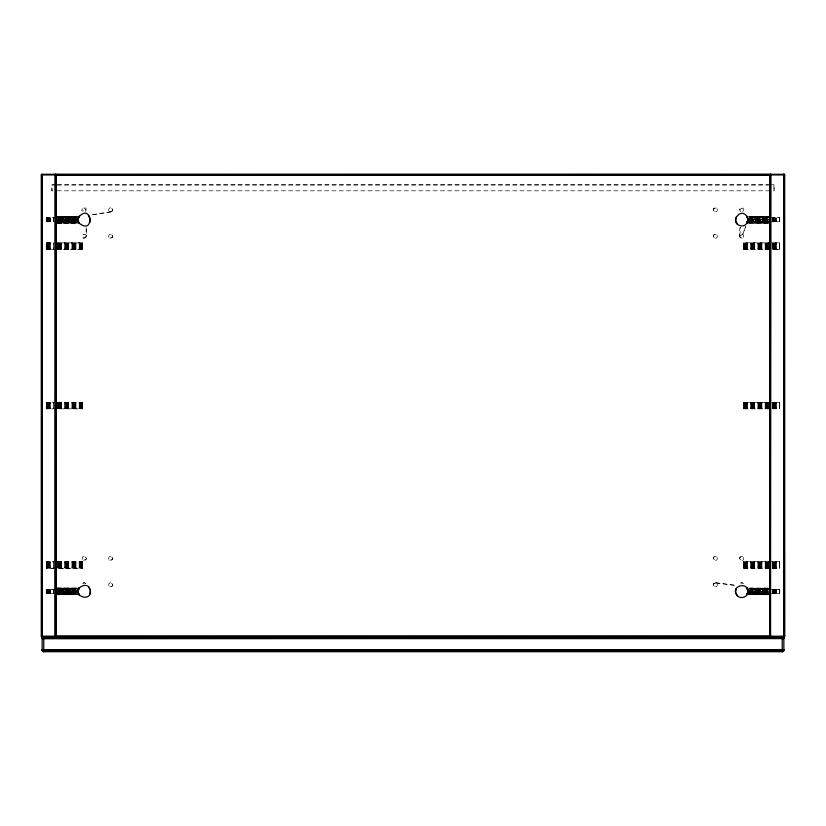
<?xml version="1.0" encoding="UTF-8"?>
<svg xmlns="http://www.w3.org/2000/svg" width="826" height="826" viewBox="0 0 826 826"><rect width="100%" height="100%" fill="white"/><g stroke="black" fill="none" stroke-linecap="round" stroke-linejoin="round"><path stroke-width="0.62" stroke-dasharray="4.13 3.1" d="M740.643 227.098C738.681 228.069 738.63 243.722 743.792 236.556C743.989 231.621 735.636 235.74 742.068 238.28M739.786 235.596L740.654 227.057M739.704 235.916L742.688 234.398L745.888 226.087M742.688 234.398L745.837 226.272M740.623 583.084L741.748 582.743M85.192 211.642C89.766 201.596 74.505 214.12 86.296 210.124L83.932 207.76M742.688 211.642C747.344 207.047 736.152 207.047 740.808 211.642M109.744 211.642C116.652 211.219 109.982 204.724 108.64 209.484C108.443 214.419 116.796 210.3 110.364 207.76M86.214 235.596L85.192 234.398L83.612 234.274L82.414 235.296L82.29 236.876L83.312 238.074L86.296 236.556L86.183 226.892L86.296 235.916M109.744 238.074C116.652 237.651 109.982 231.156 108.64 235.916C108.443 240.851 116.796 236.732 110.364 234.192M716.256 207.966C709.348 208.389 716.018 214.884 717.36 210.124C717.557 205.189 709.204 209.308 715.636 211.848M742.688 207.966L739.704 209.484L742.068 211.848M716.256 234.398C709.348 234.821 716.018 241.316 717.36 236.556C717.557 231.621 709.204 235.74 715.636 238.28M83.312 560.214C90.22 559.791 83.55 553.296 82.208 558.056C82.011 562.991 90.364 558.872 83.932 556.332M109.744 560.214C116.652 559.791 109.982 553.296 108.64 558.056C108.443 562.991 116.796 558.872 110.364 556.332M109.744 586.646C116.652 586.223 109.982 579.728 108.64 584.488C108.443 589.423 116.796 585.304 110.364 582.764M716.256 556.538C709.348 556.961 716.018 563.456 717.36 558.696C717.557 553.761 709.204 557.88 715.636 560.42M742.688 556.538C735.78 556.961 742.45 563.456 743.792 558.696C743.989 553.761 735.636 557.88 742.068 560.42M716.256 582.97C709.348 583.393 716.018 589.888 717.36 585.128C717.557 580.193 709.204 584.312 715.636 586.852M740.974 582.898L742.873 583.084M110.684 211.869L91.087 214.946L111.004 211.848M84.252 582.743L82.817 583.332L83.86 582.784L85.687 583.332M57.407 221.667L75.971 221.853L57.407 222.039L75.796 221.327M750.204 218.105L768.603 217.424M57.407 593.367L75.971 593.553L57.407 593.739L75.796 593.027M750.204 589.805L768.603 589.124M76.921 218.714L57.386 219.169L76.777 219.324M78.078 220.232L57.459 220.232L76.766 219.747M76.787 220.263L57.459 220.707L76.942 220.862L57.386 221.192L78.171 220.872M749.213 219.169L768.541 218.725L747.891 218.942M768.541 219.231L749.234 219.685L769.832 219.716M749.079 220.718L768.614 220.263L749.182 220.48M76.921 590.414L57.386 590.869L76.777 591.024M78.078 591.932L57.459 591.932L76.766 591.447M76.787 591.963L57.459 592.407L76.942 592.562L57.386 592.892L78.171 592.572M749.213 590.869L768.541 590.425L747.891 590.642M768.541 590.931L749.234 591.385L769.832 591.416M749.079 592.418L768.614 591.963L749.182 592.18M78.14 218.684L56.168 218.219M768.603 220.769L750.204 221.182L769.832 221.213M78.14 590.383L56.168 589.919M768.603 592.469L750.204 592.882L769.832 592.913M56.168 221.657L78.243 221.234M747.757 218.198L769.832 217.775M56.168 593.357L78.243 592.934M747.757 589.898L779.744 589.372L772.31 589.578M57.459 219.695L78.067 219.334M57.397 222.029L75.909 221.719L57.397 221.657M747.933 220.098L768.541 219.737M57.459 591.395L78.067 591.034M57.397 593.729L75.909 593.419L57.397 593.357M747.933 591.798L768.541 591.437M79.007 216.412L57.438 216.453L76.384 216.557L57.428 216.763L76.157 217.021L57.417 217.362L75.909 217.713L57.397 217.775L78.511 217.372M57.428 222.844L76.281 222.679L57.428 222.4L76.033 222.091M749.967 217.341L768.593 217.062L749.719 216.804L768.572 216.773L749.843 217.021L768.583 217.362L750.091 217.713L768.603 217.775L747.489 217.372M747.829 218.56L769.832 218.219M746.993 223.02L768.562 223.02L749.616 222.875L768.572 222.669L749.843 222.411L768.583 222.07L747.489 222.06M79.007 588.112L57.438 588.153L76.384 588.257L57.428 588.463L76.157 588.721L57.417 589.062L75.909 589.413L57.397 589.475L78.511 589.072M57.428 594.544L76.281 594.379L57.428 594.101L76.033 593.791M749.967 589.041L768.593 588.762L749.719 588.504L768.572 588.473L749.843 588.721L768.583 589.062L750.091 589.413L768.603 589.475L747.489 589.072M747.829 590.26L769.832 589.919M746.993 594.72L768.562 594.72L749.616 594.575L768.572 594.369L749.843 594.111L768.583 593.77L747.489 593.76M76.033 217.341L57.407 217.062L76.281 216.804L57.428 216.773M76.818 218.952L57.459 219.179L78.078 219.2M78.109 220.49L57.459 220.718L78.14 220.749M79.007 223.02L57.438 223.02L76.384 222.875L57.428 222.669L76.157 222.411L57.417 222.07L78.511 222.06M768.572 222.844L749.719 222.679L768.572 222.4L749.967 222.091M76.033 589.041L57.407 588.762L76.281 588.504L57.428 588.473M76.818 590.652L57.459 590.879L78.078 590.9M78.109 592.19L57.459 592.418L78.14 592.448M79.007 594.72L57.438 594.72L76.384 594.575L57.428 594.369L76.157 594.111L57.417 593.77L78.511 593.76M768.572 594.544L749.719 594.379L768.572 594.101L749.967 593.791M768.593 221.667L750.029 221.853L768.593 222.039L750.204 221.327M768.593 593.367L750.029 593.553L768.593 593.739L750.204 593.027M749.719 216.753L768.572 216.588M749.719 588.453L768.572 588.288M57.386 218.684L78.171 218.56M768.572 216.763L746.993 216.412M57.386 590.383L78.171 590.26M768.572 588.463L746.993 588.112M57.459 220.222L76.777 220.108M747.086 216.577L769.832 216.453M56.168 222.979L78.914 222.855M749.223 219.324L768.541 219.21L749.079 218.714M57.459 591.922L76.777 591.808M747.086 588.277L769.832 588.153M56.168 594.679L78.914 594.555M749.223 591.024L768.541 590.91L749.079 590.414M749.554 216.443L768.562 216.412M57.438 223.02L76.446 222.989M749.554 588.143L768.562 588.112M57.438 594.72L76.446 594.689M56.168 184.776L51.831 184.776L51.831 190.806L55.91 190.806M57.459 184.776L768.541 184.776M769.832 184.776L774.168 184.776L774.168 190.806L772 190.806M55.91 185.024L52.038 185.024L52.038 190.806M57.19 185.024L771.381 185.024M57.19 190.806L771.381 190.806M56.168 216.577L76.384 216.577M749.616 216.577L769.832 216.577M57.417 217.042L76.157 217.052M749.843 217.052L768.583 217.042M56.168 217.651L46.256 217.651L46.256 221.781L56.168 221.76M769.832 217.651L779.744 217.672L772.31 217.754M46.256 217.878L53.69 217.878M46.256 218.043L53.69 218.043M772.31 218.043L779.744 218.043M46.256 218.26L53.69 218.26M772.31 218.26L779.744 218.26M46.256 218.498L53.69 218.498M747.86 218.684L768.614 218.694M772.31 218.498L779.744 218.498M46.256 218.776L53.69 218.776M772.31 218.776L779.744 218.776M46.256 219.076L53.69 219.076M772.31 219.076L779.744 219.076M747.922 219.2L768.541 219.2L749.182 218.952M46.256 219.396L53.69 219.396M772.31 219.396L779.744 219.396M46.256 219.716L53.69 219.716M56.168 219.716L76.766 219.716L57.459 219.231M772.31 219.716L779.744 219.716M46.256 220.036L53.69 220.036M772.31 220.036L779.744 220.036M747.922 220.232L768.541 220.232L749.234 219.747M46.256 220.356L53.69 220.356M772.31 220.356L779.744 220.356M46.256 220.656L53.69 220.656M772.31 220.656L779.744 220.656M46.256 220.934L53.69 220.934M747.86 220.749L768.614 220.738L749.213 220.263M772.31 220.934L779.744 220.934M46.256 221.172L53.69 221.172M772.31 221.172L779.744 221.172M46.256 221.389L53.69 221.389M772.31 221.389L779.744 221.389M46.256 221.678L53.69 221.554M772.31 221.678L779.744 221.678L779.744 217.651M769.832 221.76L779.744 221.76M768.603 221.657L750.091 221.678L768.603 222.029M57.417 222.39L76.157 222.38M749.843 222.38L768.583 222.39M57.428 222.659L76.281 222.659M749.719 222.659L768.572 222.659M56.168 222.855L76.384 222.855M749.616 222.855L769.832 222.855M46.256 249.452L46.256 242.844L56.168 242.844M82.6 242.844L57.428 242.844L82.6 242.885L82.6 249.452L57.428 249.452M779.744 249.452L779.744 242.844L743.4 242.844L743.4 249.452L779.744 249.411L772.31 249.287M46.256 242.885L53.69 242.885M743.4 243.009L779.744 242.885M46.256 243.205L53.69 243.205M57.428 243.205L82.6 243.205M743.4 243.205L768.572 243.205M772.31 243.205L779.744 243.205M46.256 243.474L53.69 243.474M57.428 243.474L82.6 243.474M743.4 243.474L768.572 243.474M772.31 243.474L779.744 243.474M46.256 243.815L53.69 243.815M57.428 243.815L82.6 243.815M743.4 243.815L768.572 243.815M772.31 243.815L779.744 243.815M46.256 244.207L53.69 244.207M57.428 244.207L82.6 244.207M743.4 244.207L768.572 244.207M772.31 244.207L779.744 244.207M46.256 244.651L53.69 244.651M57.428 244.651L82.6 244.651M743.4 244.651L768.572 244.651M772.31 244.651L779.744 244.651M46.256 245.126L53.69 245.126M57.428 245.126L82.6 245.126M743.4 245.126L768.572 245.126M772.31 245.126L779.744 245.126M46.256 245.632L53.69 245.632M57.428 245.632L82.6 245.632M743.4 245.632L768.572 245.632M772.31 245.632L779.744 245.632M46.256 246.148L53.69 246.148M57.428 246.148L82.6 246.148M743.4 246.148L768.572 246.148M772.31 246.148L779.744 246.148M46.256 246.664L53.69 246.664M57.428 246.664L82.6 246.664M743.4 246.664L768.572 246.664M772.31 246.664L779.744 246.664M46.256 247.17L53.69 247.17M57.428 247.17L82.6 247.17M743.4 247.17L768.572 247.17M772.31 247.17L779.744 247.17M46.256 247.645L53.69 247.645M57.428 247.645L82.6 247.645M743.4 247.645L768.572 247.645M772.31 247.645L779.744 247.645M46.256 248.089L53.69 248.089M57.428 248.089L82.6 248.089M743.4 248.089L768.572 248.089M772.31 248.089L779.744 248.089M46.256 248.481L53.69 248.481M57.428 248.481L82.6 248.481M743.4 248.481L768.572 248.481M772.31 248.481L779.744 248.481M46.256 248.822L53.69 248.822M57.428 248.822L82.6 248.822M743.4 248.822L768.572 248.822M772.31 248.822L779.744 248.822M46.256 249.091L53.69 249.091M57.428 249.091L82.6 249.091M743.4 249.091L768.572 249.091M772.31 249.091L779.744 249.091M53.69 249.287L46.256 249.287L56.168 249.452M57.428 249.287L82.6 249.287M743.4 249.287L768.572 249.287M56.168 402.262L46.256 402.303L46.256 408.87L56.168 408.829M57.428 402.303L82.6 402.303L82.6 408.87L57.428 408.829M46.256 402.427L53.69 402.427M57.428 402.427L82.6 402.427M743.4 402.427L768.572 402.427M772.31 402.427L779.744 402.427M46.256 402.623L53.69 402.623M57.428 402.623L82.6 402.623M743.4 402.623L768.572 402.623M772.31 402.623L779.744 402.623M46.256 402.892L53.69 402.892M57.428 402.892L82.6 402.892M743.4 402.892L768.572 402.892M772.31 402.892L779.744 402.892M46.256 403.233L53.69 403.233M57.428 403.233L82.6 403.233M743.4 403.233L768.572 403.233M772.31 403.233L779.744 403.233M46.256 403.625L53.69 403.625M57.428 403.625L82.6 403.625M743.4 403.625L768.572 403.625M772.31 403.625L779.744 403.625M46.256 404.069L53.69 404.069M57.428 404.069L82.6 404.069M743.4 404.069L768.572 404.069M772.31 404.069L779.744 404.069M46.256 404.544L53.69 404.544M57.428 404.544L82.6 404.544M743.4 404.544L768.572 404.544M772.31 404.544L779.744 404.544M46.256 405.05L53.69 405.05M57.428 405.05L82.6 405.05M743.4 405.05L768.572 405.05M772.31 405.05L779.744 405.05M46.256 405.566L53.69 405.566M57.428 405.566L82.6 405.566M743.4 405.566L768.572 405.566M772.31 405.566L779.744 405.566M46.256 406.082L53.69 406.082M57.428 406.082L82.6 406.082M743.4 406.082L768.572 406.082M772.31 406.082L779.744 406.082M46.256 406.588L53.69 406.588M57.428 406.588L82.6 406.588M743.4 406.588L768.572 406.588M772.31 406.588L779.744 406.588M46.256 407.063L53.69 407.063M57.428 407.063L82.6 407.063M743.4 407.063L768.572 407.063M772.31 407.063L779.744 407.063M46.256 407.507L53.69 407.507M57.428 407.507L82.6 407.507M743.4 407.507L768.572 407.507M772.31 407.507L779.744 407.507M46.256 407.899L53.69 407.899M57.428 407.899L82.6 407.899M743.4 407.899L768.572 407.899M772.31 407.899L779.744 407.899M46.256 408.24L53.69 408.24M57.428 408.24L82.6 408.24M743.4 408.24L768.572 408.24M772.31 408.24L779.744 408.24M46.256 408.509L53.69 408.509M57.428 408.509L82.6 408.509M743.4 408.509L768.572 408.509M772.31 408.509L779.744 408.509M46.256 408.705L53.69 408.705M57.428 408.705L82.6 408.705M743.4 408.705L768.572 408.705M772.31 408.705L779.744 408.705M56.168 561.68L46.256 561.721L46.256 568.288L56.168 568.288L46.256 568.247M57.428 561.721L82.6 561.68L82.6 568.288L57.428 568.288L82.6 568.123M46.256 561.845L53.69 561.845M57.428 561.845L82.6 561.845M743.4 561.845L768.572 561.845M772.31 561.845L779.744 561.845M46.256 562.041L53.69 562.041M57.428 562.041L82.6 562.041M743.4 562.041L768.572 562.041M772.31 562.041L779.744 562.041M46.256 562.31L53.69 562.31M57.428 562.31L82.6 562.31M743.4 562.31L768.572 562.31M772.31 562.31L779.744 562.31M46.256 562.651L53.69 562.651M57.428 562.651L82.6 562.651M743.4 562.651L768.572 562.651M772.31 562.651L779.744 562.651M46.256 563.043L53.69 563.043M57.428 563.043L82.6 563.043M743.4 563.043L768.572 563.043M772.31 563.043L779.744 563.043M46.256 563.487L53.69 563.487M57.428 563.487L82.6 563.487M743.4 563.487L768.572 563.487M772.31 563.487L779.744 563.487M46.256 563.962L53.69 563.962M57.428 563.962L82.6 563.962M743.4 563.962L768.572 563.962M772.31 563.962L779.744 563.962M46.256 564.468L53.69 564.468M57.428 564.468L82.6 564.468M743.4 564.468L768.572 564.468M772.31 564.468L779.744 564.468M46.256 564.984L53.69 564.984M57.428 564.984L82.6 564.984M743.4 564.984L768.572 564.984M772.31 564.984L779.744 564.984M46.256 565.5L53.69 565.5M57.428 565.5L82.6 565.5M743.4 565.5L768.572 565.5M772.31 565.5L779.744 565.5M46.256 566.006L53.69 566.006M57.428 566.006L82.6 566.006M743.4 566.006L768.572 566.006M772.31 566.006L779.744 566.006M46.256 566.481L53.69 566.481M57.428 566.481L82.6 566.481M743.4 566.481L768.572 566.481M772.31 566.481L779.744 566.481M46.256 566.925L53.69 566.925M57.428 566.925L82.6 566.925M743.4 566.925L768.572 566.925M772.31 566.925L779.744 566.925M46.256 567.317L53.69 567.317M57.428 567.317L82.6 567.317M743.4 567.317L768.572 567.317M772.31 567.317L779.744 567.317M46.256 567.658L53.69 567.658M57.428 567.658L82.6 567.658M743.4 567.658L768.572 567.658M772.31 567.658L779.744 567.658M46.256 567.927L53.69 567.927M57.428 567.927L82.6 567.927M743.4 567.927L768.572 567.927M772.31 567.927L779.744 567.927M743.4 568.123L768.572 568.247M772.31 568.247L779.744 568.123M56.168 588.277L76.384 588.277M749.616 588.277L769.832 588.277M57.417 588.742L76.157 588.752M749.843 588.752L768.583 588.742M56.168 589.351L46.256 589.372L53.69 589.578M46.256 589.743L53.69 589.743M772.31 589.743L779.744 589.743M46.256 589.96L53.69 589.96M772.31 589.96L779.744 589.96M46.256 590.198L53.69 590.198M747.86 590.383L768.614 590.394M772.31 590.198L779.744 590.198M46.256 590.476L53.69 590.476M772.31 590.476L779.744 590.476M46.256 590.776L53.69 590.776M772.31 590.776L779.744 590.776M747.922 590.9L768.541 590.9L749.182 590.652M46.256 591.096L53.69 591.096M772.31 591.096L779.744 591.096M46.256 591.416L53.69 591.416M56.168 591.416L76.766 591.416L57.459 590.931M772.31 591.416L779.744 591.416M46.256 591.736L53.69 591.736M772.31 591.736L779.744 591.736M747.922 591.932L768.541 591.932L749.234 591.447M46.256 592.056L53.69 592.056M772.31 592.056L779.744 592.056M46.256 592.356L53.69 592.356M772.31 592.356L779.744 592.356M46.256 592.634L53.69 592.634M747.86 592.448L768.614 592.438L749.213 591.963M772.31 592.634L779.744 592.634M46.256 592.872L53.69 592.872M772.31 592.872L779.744 592.872M46.256 593.089L53.69 593.089M772.31 593.089L779.744 593.089M46.256 589.351L46.256 593.481L53.69 593.254M772.31 593.378L779.744 593.378L779.744 589.351M46.256 593.46L56.168 593.46M769.832 593.46L779.744 593.46M768.603 593.357L750.091 593.378L768.603 593.729M57.417 594.09L76.157 594.08M749.843 594.08L768.583 594.09M57.428 594.359L76.281 594.359M749.719 594.359L768.572 594.359M56.168 594.555L76.384 594.555M749.616 594.555L769.832 594.555M57.438 216.412L76.446 216.443M56.168 221.213L75.796 221.234L57.397 220.769M749.554 222.989L768.562 223.02M57.438 588.112L76.446 588.143M56.168 592.913L75.796 592.934L57.397 592.469M749.554 594.689L768.562 594.72M56.168 216.453L78.914 216.577M747.086 222.855L769.832 222.979M56.168 588.153L78.914 588.277M747.086 594.555L769.832 594.679M749.223 220.108L768.541 220.222M749.223 591.808L768.541 591.922M57.428 216.588L76.281 216.753M57.428 588.288L76.281 588.453M747.891 220.49L768.614 221.192L747.829 220.872M78.109 218.942L57.459 218.714L76.787 219.169M76.818 220.48L57.459 220.253L76.921 220.718M747.891 592.19L768.614 592.892L747.829 592.572M78.109 590.642L57.459 590.414L76.787 590.869M76.818 592.18L57.459 591.953L76.921 592.418M747.933 219.334L768.541 219.695M57.459 219.737L78.067 220.098M747.933 591.034L768.541 591.395M57.459 591.437L78.067 591.798M747.757 221.234L769.832 221.657M56.168 217.775L78.243 218.198M747.757 592.934L769.832 593.357M56.168 589.475L78.243 589.898M57.397 217.424L75.796 218.105M57.397 589.124L75.796 589.805M715.956 582.846L735.367 585.386M715.636 582.764L735.316 585.376M742.14 582.784L743.441 583.631M84.644 582.784L85.945 583.631M83.312 238.074C86.09 239.323 87.742 234.956 83.932 234.192M773.962 185.024L773.962 190.806M779.744 402.303L743.4 402.303L743.4 408.87L779.744 408.829L779.744 402.262M779.744 561.68L743.4 561.721L743.4 568.288L779.744 568.288L779.744 561.68"/><path stroke-width="1.24" d="M769.842 174.947L770.648 174.286L783.884 174.286L784.69 174.947L41.31 174.947L42.116 174.286L55.352 174.286L55.342 636.846L41.682 636.722L41.31 636.185L784.69 636.185L783.874 636.846L770.658 636.846L769.842 636.185M783.884 636.185L784.111 636.815L783.874 174.286L784.111 636.815M42.116 174.947L42.002 174.296L42.126 636.846L41.889 174.317L42.002 636.836M55.352 636.185L55.342 636.846L56.158 636.185M770.648 174.947L770.534 174.296M78.511 222.06L79.244 223.361C77.066 222.38 78.769 216.123 78.449 217.558C77.778 219.334 77.985 221.42 79.007 223.02C95 236.195 91.8 201.616 78.511 217.372M78.656 594.08C74.299 587.554 88.743 580.255 90.375 590.445C91.8 602.247 72.781 596.795 79.244 587.771L78.511 589.072M747.489 217.372C740.881 205.199 727.851 224.28 741.748 225.911C746.776 226.737 749.13 219.499 747.344 217.052M747.933 591.798C748.573 581.421 730.277 585.531 736.74 595.061C739.249 598.829 745.558 598.21 747.344 594.08C748.862 589.413 746.57 596.269 747.757 592.934L746.756 595.061L747.489 593.76M747.489 222.06L746.756 223.361L747.943 219.716L746.756 216.071L747.871 218.745M747.551 593.574L747.272 594.224L747.871 590.445L746.756 587.771L747.489 589.072M78.057 219.716L79.244 216.071L78.449 217.558M78.057 591.416L79.244 587.771M746.756 223.361L747.943 219.716M747.891 592.19L747.644 593.326L747.943 591.416M78.067 219.334L78.129 218.745M78.067 591.034L78.129 590.445M747.891 220.49L747.644 221.626L747.933 220.098M78.078 219.2L78.356 217.806L78.109 218.942M78.078 590.9L78.356 589.506L78.109 590.642M89.776 222.524L90.375 218.745L88.63 215.338M89.776 594.224L90.375 590.445L88.63 587.038M736.224 216.908L735.625 220.687L737.37 224.094M736.224 588.608L735.625 592.387L737.37 595.794M78.449 589.258L78.243 589.898L78.8 588.473M747.551 221.874L747.757 221.234L747.2 222.659M43.633 636.846L42.126 638.488L42.147 650.32L43.633 651.714M782.367 651.714L783.874 650.062L783.853 638.24L782.367 636.846M41.517 174.554L41.517 636.578M770.648 636.185L770.317 636.774L770.658 174.286L770.534 636.836M43.778 638.488L42.126 638.488L783.874 638.498L42.126 638.498L783.853 638.24M782.222 650.072L783.874 650.062L42.126 650.062L783.874 650.062L42.126 650.062L43.778 650.072M769.832 174.472L56.168 174.41L769.832 174.296L769.832 636.846L56.168 636.846L56.168 174.286M56.168 174.637L769.832 174.637M55.466 174.296L55.342 636.846L55.352 174.286L56.127 174.844L769.832 174.73M56.168 636.402L769.832 636.299M56.168 636.495L769.832 636.588M56.168 636.722L769.832 636.66M42.942 637.073L783.058 637.073M42.735 637.207L783.265 637.207M42.56 637.373L783.44 637.373M42.405 637.569L783.595 637.569M42.291 637.775L783.709 637.775M42.291 650.785L783.709 650.785M42.405 650.991L783.595 650.991L42.735 651.353M42.56 651.187L783.44 651.187L782.222 650.785M42.942 651.487L783.058 651.487M43.158 651.6L782.841 651.6M784.111 174.317L783.884 174.947M782.222 651.187L783.265 651.353L782.222 650.991M784.401 174.472L784.483 636.578M769.977 636.495L769.977 174.637M746.756 587.771L747.871 590.445M79.244 223.361L78.129 220.687M78.129 592.387L79.244 595.061L78.511 593.76M747.272 216.908L747.757 218.198M747.272 588.608L747.757 589.898M78.243 221.234L78.728 222.524M78.243 592.934L78.728 594.224M784.659 174.844L784.659 636.288M784.318 174.41L784.318 636.722M784.215 174.358L784.215 636.774M782.222 636.846L782.222 651.714M770.421 174.317L770.421 636.815M770.131 174.472L770.131 636.66M55.869 174.472L55.869 636.66M55.786 174.41L55.786 636.722M43.778 636.846L43.778 651.714M41.682 174.41L41.682 636.722M41.383 174.74L41.383 636.392M78.377 217.754L78.728 216.908L78.377 217.754"/></g></svg>
